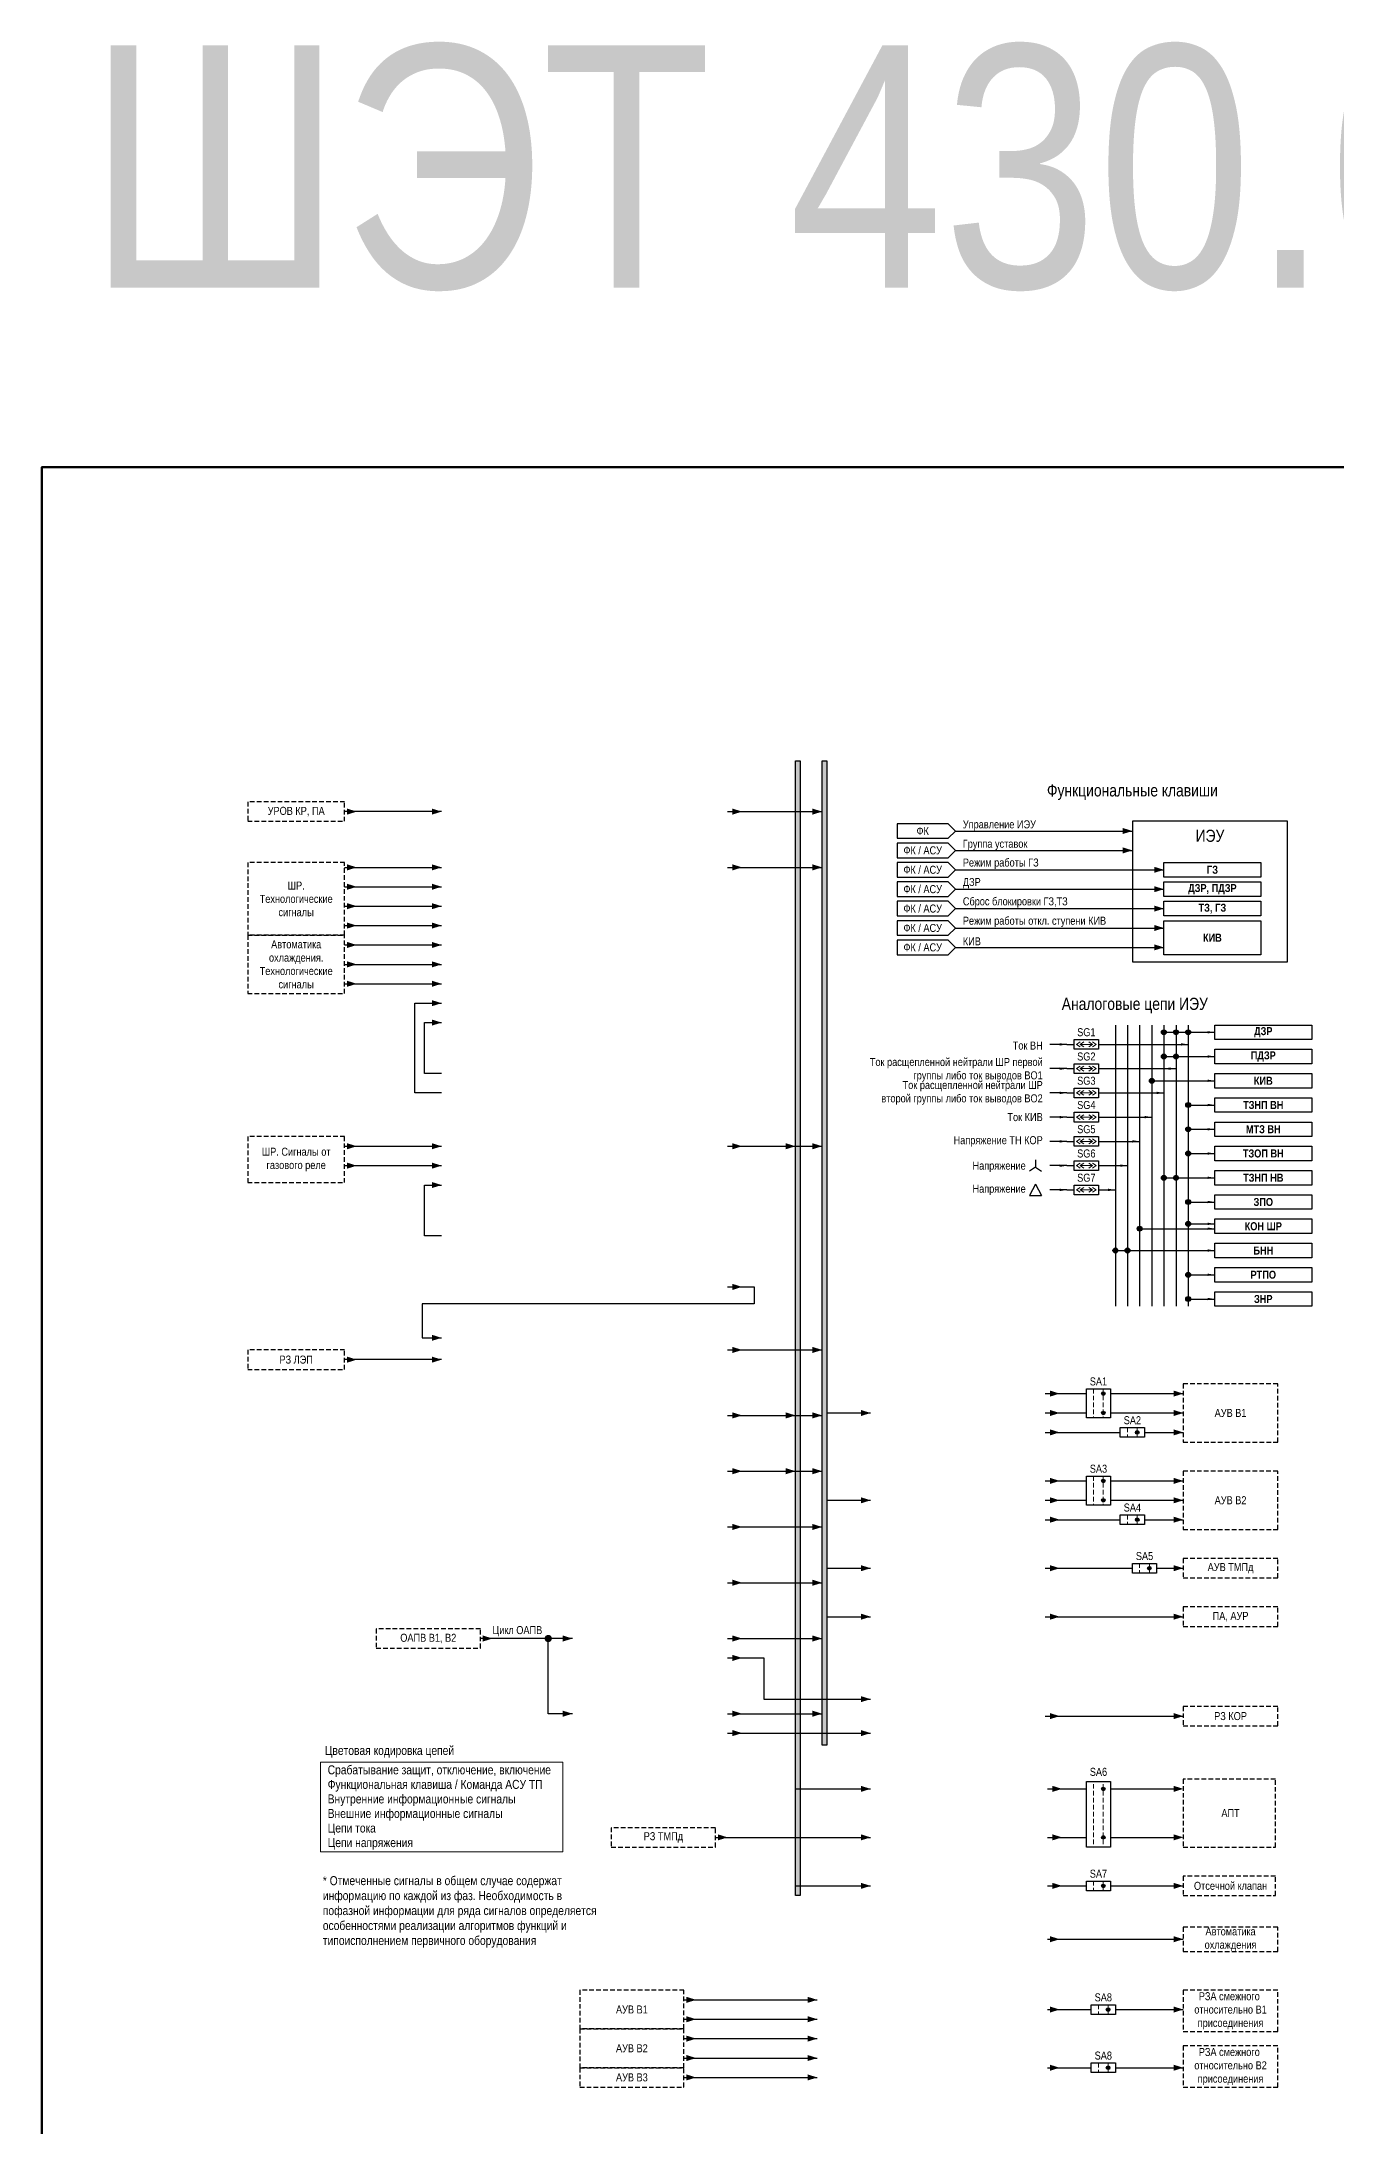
# Model space of a CAD drawing. Header units: millimetres. Extents: x 25558 to 49929, y 1902 to 19390.
# Drawn here: x 29905 to 30439, y 9547 to 10406 of the extents above; entities that cross this region are included whole.
import ezdxf
from ezdxf.enums import TextEntityAlignment as Align

# ---------------------------------------------------------------- set-up
doc = ezdxf.new("R2010")
doc.units = ezdxf.units.MM
doc.linetypes.add('штриховая2', pattern=[9.525, 6.35, -3.175])
for name, color, linetype, lineweight in [('Основная', 7, 'Continuous', 30), ('Отключение_включение', 1, 'Continuous', 30), ('Тонкая', 7, 'Continuous', 5), ('Цепи внешние', 84, 'Continuous', 30), ('Цепи внутренние', 5, 'Continuous', 30), ('Цепи ТН', 200, 'Continuous', 30), ('Цепи ТТ', 23, 'Continuous', 30), ('Цепь - ФК и АСУ', 132, 'Continuous', 30), ('Штриховая', 7, 'штриховая2', 20)]:
    doc.layers.add(name, color=color, linetype=linetype, lineweight=lineweight)
doc.styles.add('Narrow', font='ARIALN.TTF')

# ---------------------------------------------------------------- blocks, each defined once
blk = doc.blocks.new('Point')
at = {"layer": 'Основная', "color": 0, "const_width": 1.5}
blk.add_lwpolyline([(-0.75, 0, 1), (0.75, 0, 1)], format="xyb", close=True, dxfattribs=at)

msp = doc.modelspace()

# ---------------------------------------------------------------- hatches: boundary and pattern name
at = {"layer": 'Отключение_включение'}
h = msp.add_hatch(color=256, dxfattribs=at)
h.dxf.hatch_style = 1
h.paths.add_polyline_path([(30229, 10110), (30227, 10110), (30227, 9704), (30229, 9704)])
at = {"layer": 'Тонкая', "lineweight": 25, "ltscale": 0.25}
h = msp.add_hatch(color=256, dxfattribs=at)
edge = h.paths.add_edge_path()
edge.add_arc((30343, 9849), 0.75, 0, 360)
h = msp.add_hatch(color=256, dxfattribs=at)
edge = h.paths.add_edge_path()
edge.add_arc((30343, 9841), 0.75, 0, 360)
h = msp.add_hatch(color=256, dxfattribs=at)
edge = h.paths.add_edge_path()
edge.add_arc((30357, 9833), 0.75, 0, 360)
h = msp.add_hatch(color=256, dxfattribs=at)
edge = h.paths.add_edge_path()
edge.add_arc((30343, 9813), 0.75, 0, 360)
h = msp.add_hatch(color=256, dxfattribs=at)
edge = h.paths.add_edge_path()
edge.add_arc((30343, 9805), 0.75, 0, 360)
h = msp.add_hatch(color=256, dxfattribs=at)
edge = h.paths.add_edge_path()
edge.add_arc((30357, 9797), 0.75, 0, 360)
h = msp.add_hatch(color=256, dxfattribs=at)
edge = h.paths.add_edge_path()
edge.add_arc((30362, 9777), 0.75, 0, 360)
h = msp.add_hatch(color=256, dxfattribs=at)
edge = h.paths.add_edge_path()
edge.add_arc((30343, 9686), 0.75, 0, 360)
h = msp.add_hatch(color=256, dxfattribs=at)
edge = h.paths.add_edge_path()
edge.add_arc((30343, 9666), 0.75, 0, 360)
h = msp.add_hatch(color=256, dxfattribs=at)
edge = h.paths.add_edge_path()
edge.add_arc((30343, 9646), 0.75, 0, 360)
h = msp.add_hatch(color=256, dxfattribs=at)
edge = h.paths.add_edge_path()
edge.add_arc((30345, 9595), 0.75, 0, 360)
h = msp.add_hatch(color=256, dxfattribs=at)
edge = h.paths.add_edge_path()
edge.add_arc((30345, 9571), 0.75, 0, 360)
at = {"layer": 'Цепи внутренние', "ltscale": 0.3}
h = msp.add_hatch(color=256, dxfattribs=at)
h.dxf.hatch_style = 1
h.paths.add_polyline_path([(30218, 10110), (30216, 10110), (30216, 9642), (30218, 9642)])
at = {"layer": 'Цепи ТН'}
h = msp.add_hatch(color=256, dxfattribs=at)
h.dxf.hatch_style = 1
h.paths.add_polyline_path([(30359, 9917, 1), (30357, 9917, 1)])
h = msp.add_hatch(color=256, dxfattribs=at)
h.dxf.hatch_style = 1
h.paths.add_polyline_path([(30349, 9908, 1), (30347, 9908, 1)])
h = msp.add_hatch(color=256, dxfattribs=at)
h.dxf.hatch_style = 1
h.paths.add_polyline_path([(30354, 9908, 1), (30352, 9908, 1)])
at = {"layer": 'Цепи ТТ'}
h = msp.add_hatch(color=256, dxfattribs=at)
h.dxf.hatch_style = 1
h.paths.add_polyline_path([(30369, 9998, 1), (30367, 9998, 1)])
h = msp.add_hatch(color=256, dxfattribs=at)
h.dxf.hatch_style = 1
h.paths.add_polyline_path([(30374, 9998, 1), (30372, 9998, 1)])
h = msp.add_hatch(color=256, dxfattribs=at)
h.dxf.hatch_style = 1
h.paths.add_polyline_path([(30379, 9998, 1), (30377, 9998, 1)])
h = msp.add_hatch(color=256, dxfattribs=at)
h.dxf.hatch_style = 1
h.paths.add_polyline_path([(30369, 9988, 1), (30367, 9988, 1)])
h = msp.add_hatch(color=256, dxfattribs=at)
h.dxf.hatch_style = 1
h.paths.add_polyline_path([(30374, 9988, 1), (30372, 9988, 1)])
h = msp.add_hatch(color=256, dxfattribs=at)
h.dxf.hatch_style = 1
h.paths.add_polyline_path([(30364, 9978, 1), (30362, 9978, 1)])
h = msp.add_hatch(color=256, dxfattribs=at)
h.dxf.hatch_style = 1
h.paths.add_polyline_path([(30379, 9968, 1), (30377, 9968, 1)])
h = msp.add_hatch(color=256, dxfattribs=at)
h.dxf.hatch_style = 1
h.paths.add_polyline_path([(30379, 9958, 1), (30377, 9958, 1)])
h = msp.add_hatch(color=256, dxfattribs=at)
h.dxf.hatch_style = 1
h.paths.add_polyline_path([(30379, 9948, 1), (30377, 9948, 1)])
h = msp.add_hatch(color=256, dxfattribs=at)
h.dxf.hatch_style = 1
h.paths.add_polyline_path([(30369, 9938, 1), (30367, 9938, 1)])
h = msp.add_hatch(color=256, dxfattribs=at)
h.dxf.hatch_style = 1
h.paths.add_polyline_path([(30374, 9938, 1), (30372, 9938, 1)])
h = msp.add_hatch(color=256, dxfattribs=at)
h.dxf.hatch_style = 1
h.paths.add_polyline_path([(30379, 9928, 1), (30377, 9928, 1)])
h = msp.add_hatch(color=256, dxfattribs=at)
h.dxf.hatch_style = 1
h.paths.add_polyline_path([(30379, 9919, 1), (30377, 9919, 1)])
h = msp.add_hatch(color=256, dxfattribs=at)
h.dxf.hatch_style = 1
h.paths.add_polyline_path([(30379, 9898, 1), (30377, 9898, 1)])
h = msp.add_hatch(color=256, dxfattribs=at)
h.dxf.hatch_style = 1
h.paths.add_polyline_path([(30379, 9888, 1), (30377, 9888, 1)])

# ---------------------------------------------------------------- linework, layer by layer
at = {"layer": 'Основная'}
for p, q in [((30315, 9942.33), (30312.5, 9940.67)), ((30315, 9945.33), (30315, 9942.33)), ((30315, 9942.33), (30317.5, 9940.67)), ((30315, 9935.33), (30312.5, 9930.67)), ((30312.5, 9930.67), (30317.5, 9930.67)), ((30315, 9935.33), (30317.5, 9930.67))]:
    msp.add_line(p, q, dxfattribs=at)
at = {"layer": 'Основная', "ltscale": 0.3}
msp.add_lwpolyline([(30355, 10027), (30419, 10027), (30419, 10085), (30355, 10085)], close=True, dxfattribs=at)
at = {"layer": 'Основная'}
for points in [[(30368, 10068), (30408, 10068), (30408, 10062), (30368, 10062)], [(30368, 10060), (30408, 10060), (30408, 10054), (30368, 10054)], [(30368, 10052), (30408, 10052), (30408, 10046), (30368, 10046)], [(30368, 10044), (30408, 10044), (30408, 10030), (30368, 10030)], [(30389, 10001), (30429, 10001), (30429, 9995), (30389, 9995)], [(30331, 9995), (30341, 9995), (30341, 9991), (30331, 9991)], [(30389, 9991), (30429, 9991), (30429, 9985), (30389, 9985)], [(30331, 9985), (30341, 9985), (30341, 9981), (30331, 9981)], [(30389, 9981), (30429, 9981), (30429, 9975), (30389, 9975)], [(30331, 9975), (30341, 9975), (30341, 9971), (30331, 9971)], [(30331, 9965), (30341, 9965), (30341, 9961), (30331, 9961)], [(30389, 9971), (30429, 9971), (30429, 9965), (30389, 9965)], [(30331, 9955), (30341, 9955), (30341, 9951), (30331, 9951)], [(30389, 9961), (30429, 9961), (30429, 9955), (30389, 9955)], [(30389, 9951), (30429, 9951), (30429, 9945), (30389, 9945)], [(30331, 9945), (30341, 9945), (30341, 9941), (30331, 9941)], [(30389, 9941), (30429, 9941), (30429, 9935), (30389, 9935)], [(30331, 9935), (30341, 9935), (30341, 9931), (30331, 9931)], [(30389, 9931), (30429, 9931), (30429, 9925), (30389, 9925)], [(30389, 9921), (30429, 9921), (30429, 9915), (30389, 9915)], [(30389, 9911), (30429, 9911), (30429, 9905), (30389, 9905)], [(30389, 9901), (30429, 9901), (30429, 9895), (30389, 9895)], [(30389, 9891), (30429, 9891), (30429, 9885), (30389, 9885)], [(30336, 9851), (30346, 9851), (30346, 9839), (30336, 9839)], [(30350, 9835), (30360, 9835), (30360, 9831), (30350, 9831)], [(30336, 9815), (30346, 9815), (30346, 9803), (30336, 9803)], [(30350, 9799), (30360, 9799), (30360, 9795), (30350, 9795)], [(30355, 9779), (30365, 9779), (30365, 9775), (30355, 9775)], [(30336, 9689), (30346, 9689), (30346, 9662), (30336, 9662)], [(30336, 9648), (30346, 9648), (30346, 9644), (30336, 9644)], [(30338, 9597), (30348, 9597), (30348, 9593), (30338, 9593)], [(30338, 9573), (30348, 9573), (30348, 9569), (30338, 9569)]]:
    msp.add_lwpolyline(points, close=True, dxfattribs=at)
at = {"layer": 'Отключение_включение'}
for p, q in [((30188, 10089), (30227, 10089)), ((30188, 10066), (30227, 10066)), ((30188, 9951), (30227, 9951)), ((30188, 9867), (30227, 9867)), ((30319, 9849), (30336, 9849)), ((30346, 9849), (30376, 9849)), ((30188, 9840), (30227, 9840)), ((30229, 9841), (30247, 9841)), ((30188, 9817), (30227, 9817)), ((30319, 9813), (30336, 9813)), ((30346, 9813), (30376, 9813)), ((30229, 9805), (30247, 9805)), ((30188, 9794), (30227, 9794)), ((30229, 9777), (30247, 9777)), ((30319, 9777), (30355, 9777)), ((30365, 9777), (30376, 9777)), ((30188, 9771), (30227, 9771)), ((30229, 9757), (30247, 9757)), ((30188, 9748), (30227, 9748)), ((30188, 9717), (30227, 9717)), ((30320, 9595), (30338, 9595)), ((30348, 9595), (30376, 9595)), ((30320, 9571), (30338, 9571)), ((30348, 9571), (30376, 9571))]:
    msp.add_line(p, q, dxfattribs=at)
msp.add_lwpolyline([(30227, 10110), (30229, 10110), (30229, 9704), (30227, 9704)], close=True, dxfattribs=at)
for points in [[(30035, 10089, 0, 2.5, 0), (30031, 10089, 0, 0, 0)], [(30070, 10089, 0, 2.5, 0), (30066, 10089, 0, 0, 0)], [(30194, 10089, 0, 2.5, 0), (30190, 10089, 0, 0, 0)], [(30227, 10089, 0, 2.5, 0), (30223, 10089, 0, 0, 0)], [(30194, 10066, 0, 2.5, 0), (30190, 10066, 0, 0, 0)], [(30227, 10066, 0, 2.5, 0), (30223, 10066, 0, 0, 0)], [(30194, 9951, 0, 2.5, 0), (30190, 9951, 0, 0, 0)], [(30216, 9951, 0, 2.5, 0), (30212, 9951, 0, 0, 0)], [(30227, 9951, 0, 2.5, 0), (30223, 9951, 0, 0, 0)], [(30194, 9867, 0, 2.5, 0), (30190, 9867, 0, 0, 0)], [(30227, 9867, 0, 2.5, 0), (30223, 9867, 0, 0, 0)], [(30325, 9849, 0, 2.5, 0), (30321, 9849, 0, 0, 0)], [(30376, 9849, 0, 2.5, 0), (30372, 9849, 0, 0, 0)], [(30194, 9840, 0, 2.5, 0), (30190, 9840, 0, 0, 0)], [(30216, 9840, 0, 2.5, 0), (30212, 9840, 0, 0, 0)], [(30227, 9840, 0, 2.5, 0), (30223, 9840, 0, 0, 0)], [(30247, 9841, 0, 2.5, 0), (30243, 9841, 0, 0, 0)], [(30194, 9817, 0, 2.5, 0), (30190, 9817, 0, 0, 0)], [(30216, 9817, 0, 2.5, 0), (30212, 9817, 0, 0, 0)], [(30227, 9817, 0, 2.5, 0), (30223, 9817, 0, 0, 0)], [(30325, 9813, 0, 2.5, 0), (30321, 9813, 0, 0, 0)], [(30376, 9813, 0, 2.5, 0), (30372, 9813, 0, 0, 0)], [(30247, 9805, 0, 2.5, 0), (30243, 9805, 0, 0, 0)], [(30194, 9794, 0, 2.5, 0), (30190, 9794, 0, 0, 0)], [(30227, 9794, 0, 2.5, 0), (30223, 9794, 0, 0, 0)], [(30247, 9777, 0, 2.5, 0), (30243, 9777, 0, 0, 0)], [(30325, 9777, 0, 2.5, 0), (30321, 9777, 0, 0, 0)], [(30376, 9777, 0, 2.5, 0), (30372, 9777, 0, 0, 0)], [(30194, 9771, 0, 2.5, 0), (30190, 9771, 0, 0, 0)], [(30227, 9771, 0, 2.5, 0), (30223, 9771, 0, 0, 0)], [(30247, 9757, 0, 2.5, 0), (30243, 9757, 0, 0, 0)], [(30194, 9748, 0, 2.5, 0), (30190, 9748, 0, 0, 0)], [(30227, 9748, 0, 2.5, 0), (30223, 9748, 0, 0, 0)], [(30194, 9717, 0, 2.5, 0), (30190, 9717, 0, 0, 0)], [(30227, 9717, 0, 2.5, 0), (30223, 9717, 0, 0, 0)], [(30325, 9595, 0, 2.5, 0), (30321, 9595, 0, 0, 0)], [(30376, 9595, 0, 2.5, 0), (30372, 9595, 0, 0, 0)], [(30325, 9571, 0, 2.5, 0), (30321, 9571, 0, 0, 0)], [(30376, 9571, 0, 2.5, 0), (30372, 9571, 0, 0, 0)]]:
    msp.add_lwpolyline(points, format="xyseb", dxfattribs=at)
msp.add_lwpolyline([(30070, 10089), (30030, 10089)], dxfattribs=at)
at = {"layer": 'Тонкая', "ltscale": 0.25}
for p, q in [((30332, 9993), (30333.5, 9994)), ((30333.5, 9992), (30332, 9993)), ((30333.5, 9993), (30335, 9994)), ((30335, 9992), (30333.5, 9993)), ((30338.5, 9993), (30337, 9994)), ((30337, 9992), (30338.5, 9993)), ((30340, 9993), (30338.5, 9994)), ((30338.5, 9992), (30340, 9993)), ((30332, 9983), (30333.5, 9984)), ((30333.5, 9982), (30332, 9983)), ((30333.5, 9983), (30335, 9984)), ((30335, 9982), (30333.5, 9983)), ((30338.5, 9983), (30337, 9984)), ((30337, 9982), (30338.5, 9983)), ((30340, 9983), (30338.5, 9984)), ((30338.5, 9982), (30340, 9983)), ((30332, 9973), (30333.5, 9974)), ((30333.5, 9972), (30332, 9973)), ((30333.5, 9973), (30335, 9974)), ((30335, 9972), (30333.5, 9973)), ((30338.5, 9973), (30337, 9974)), ((30337, 9972), (30338.5, 9973)), ((30340, 9973), (30338.5, 9974)), ((30338.5, 9972), (30340, 9973)), ((30332, 9963), (30333.5, 9964)), ((30333.5, 9963), (30335, 9964)), ((30338.5, 9963), (30337, 9964)), ((30340, 9963), (30338.5, 9964)), ((30333.5, 9962), (30332, 9963)), ((30335, 9962), (30333.5, 9963)), ((30337, 9962), (30338.5, 9963)), ((30338.5, 9962), (30340, 9963)), ((30332, 9953), (30333.5, 9954)), ((30333.5, 9952), (30332, 9953)), ((30333.5, 9953), (30335, 9954)), ((30335, 9952), (30333.5, 9953)), ((30338.5, 9953), (30337, 9954)), ((30337, 9952), (30338.5, 9953)), ((30340, 9953), (30338.5, 9954)), ((30338.5, 9952), (30340, 9953)), ((30332, 9943), (30333.5, 9944)), ((30333.5, 9942), (30332, 9943)), ((30333.5, 9943), (30335, 9944)), ((30335, 9942), (30333.5, 9943)), ((30338.5, 9943), (30337, 9944)), ((30337, 9942), (30338.5, 9943)), ((30340, 9943), (30338.5, 9944)), ((30338.5, 9942), (30340, 9943)), ((30332, 9933), (30333.5, 9934)), ((30333.5, 9932), (30332, 9933)), ((30333.5, 9933), (30335, 9934)), ((30335, 9932), (30333.5, 9933)), ((30338.5, 9933), (30337, 9934)), ((30337, 9932), (30338.5, 9933)), ((30340, 9933), (30338.5, 9934)), ((30338.5, 9932), (30340, 9933))]:
    msp.add_line(p, q, dxfattribs=at)
at = {"layer": 'Тонкая'}
for p, q in [((30338.5, 9993), (30333.5, 9993)), ((30338.5, 9983), (30333.5, 9983)), ((30338.5, 9973), (30333.5, 9973)), ((30338.5, 9963), (30333.5, 9963)), ((30338.5, 9953), (30333.5, 9953)), ((30338.5, 9943), (30333.5, 9943)), ((30338.5, 9933), (30333.5, 9933))]:
    msp.add_line(p, q, dxfattribs=at)
at = {"layer": 'Тонкая', "color": 3, "lineweight": 50}
msp.add_lwpolyline([(30499, 9391), (29905, 9391), (29905, 10231), (30499, 10231)], close=True, dxfattribs=at)
at = {"layer": 'Тонкая', "ltscale": 0.3}
msp.add_lwpolyline([(30020, 9697), (30120, 9697), (30120, 9660), (30020, 9660)], close=True, dxfattribs=at)
at = {"layer": 'Тонкая', "lineweight": 25, "ltscale": 0.25}
for centre in [(30343, 9849), (30343, 9841), (30357, 9833), (30343, 9813), (30343, 9805), (30357, 9797), (30362, 9777), (30343, 9686), (30343, 9666), (30343, 9646), (30345, 9595), (30345, 9571)]:
    msp.add_circle(centre, 0.75, dxfattribs=at)
at = {"layer": 'Цепи внешние', "ltscale": 0.3}
for p, q in [((30030, 10066), (30070, 10066)), ((30030, 10058), (30070, 10058)), ((30030, 10050), (30070, 10050)), ((30030, 10042), (30070, 10042)), ((30030, 10034), (30070, 10034)), ((30030, 10026), (30070, 10026)), ((30030, 10018), (30070, 10018)), ((30030, 9951), (30070, 9951)), ((30030, 9943), (30070, 9943)), ((30319, 9841), (30336, 9841)), ((30346, 9841), (30376, 9841)), ((30319, 9833), (30350, 9833)), ((30360, 9833), (30376, 9833)), ((30319, 9805), (30336, 9805)), ((30346, 9805), (30376, 9805)), ((30319, 9797), (30350, 9797)), ((30360, 9797), (30376, 9797)), ((30124, 9748), (30086, 9748)), ((30114, 9717), (30114, 9748)), ((30124, 9717), (30114, 9717)), ((30183, 9666), (30247, 9666)), ((30170, 9599), (30225, 9599)), ((30170, 9591), (30225, 9591)), ((30170, 9583), (30225, 9583)), ((30170, 9575), (30225, 9575)), ((30170, 9567), (30225, 9567))]:
    msp.add_line(p, q, dxfattribs=at)
at = {"layer": 'Цепи внешние'}
for p, q in [((30319, 9757), (30366, 9757)), ((30365, 9757), (30376, 9757)), ((30319, 9716), (30376, 9716)), ((30320, 9686), (30336, 9686)), ((30346, 9686), (30372, 9686)), ((30320, 9666), (30336, 9666)), ((30346, 9666), (30372, 9666)), ((30320, 9646), (30336, 9646)), ((30346, 9646), (30376, 9646))]:
    msp.add_line(p, q, dxfattribs=at)
at = {"layer": 'Цепи внешние', "linetype": 'штриховая2', "ltscale": 0.3}
for points in [[(30030, 10093), (29990, 10093), (29990, 10085), (30030, 10085)], [(30030, 10068), (29990, 10068), (29990, 10038), (30030, 10038)], [(30030, 10038), (29990, 10038), (29990, 10014), (30030, 10014)], [(30030, 9955), (29990, 9955), (29990, 9936), (30030, 9936)], [(30030, 9867), (29990, 9867), (29990, 9859), (30030, 9859)], [(30415, 9853), (30376, 9853), (30376, 9829), (30415, 9829)], [(30415, 9817), (30376, 9817), (30376, 9793), (30415, 9793)], [(30415, 9781), (30376, 9781), (30376, 9773), (30415, 9773)], [(30415, 9761), (30376, 9761), (30376, 9753), (30415, 9753)], [(30086, 9752), (30043, 9752), (30043, 9744), (30086, 9744)], [(30415, 9720), (30376, 9720), (30376, 9712), (30415, 9712)], [(30414, 9690), (30376, 9690), (30376, 9662), (30414, 9662)], [(30183, 9670), (30140, 9670), (30140, 9662), (30183, 9662)], [(30414, 9650), (30376, 9650), (30376, 9642), (30414, 9642)], [(30415, 9629), (30376, 9629), (30376, 9619), (30415, 9619)], [(30170, 9603), (30127, 9603), (30127, 9587), (30170, 9587)], [(30415, 9603), (30376, 9603), (30376, 9586), (30415, 9586)], [(30170, 9587), (30127, 9587), (30127, 9571), (30170, 9571)], [(30415, 9580), (30376, 9580), (30376, 9563), (30415, 9563)], [(30170, 9571), (30127, 9571), (30127, 9563), (30170, 9563)]]:
    msp.add_lwpolyline(points, close=True, dxfattribs=at)
at = {"layer": 'Цепи внешние', "ltscale": 0.3}
for points in [[(30035, 10066, 0, 2.5, 0), (30031, 10066, 0, 0, 0)], [(30070, 10066, 0, 2.5, 0), (30066, 10066, 0, 0, 0)], [(30035, 10058, 0, 2.5, 0), (30031, 10058, 0, 0, 0)], [(30070, 10058, 0, 2.5, 0), (30066, 10058, 0, 0, 0)], [(30035, 10050, 0, 2.5, 0), (30031, 10050, 0, 0, 0)], [(30070, 10050, 0, 2.5, 0), (30066, 10050, 0, 0, 0)], [(30035, 10042, 0, 2.5, 0), (30031, 10042, 0, 0, 0)], [(30070, 10042, 0, 2.5, 0), (30066, 10042, 0, 0, 0)], [(30035, 10034, 0, 2.5, 0), (30031, 10034, 0, 0, 0)], [(30070, 10034, 0, 2.5, 0), (30066, 10034, 0, 0, 0)], [(30035, 10026, 0, 2.5, 0), (30031, 10026, 0, 0, 0)], [(30070, 10026, 0, 2.5, 0), (30066, 10026, 0, 0, 0)], [(30035, 10018, 0, 2.5, 0), (30031, 10018, 0, 0, 0)], [(30070, 10018, 0, 2.5, 0), (30066, 10018, 0, 0, 0)], [(30035, 9951, 0, 2.5, 0), (30031, 9951, 0, 0, 0)], [(30070, 9951, 0, 2.5, 0), (30066, 9951, 0, 0, 0)], [(30035, 9943, 0, 2.5, 0), (30031, 9943, 0, 0, 0)], [(30070, 9943, 0, 2.5, 0), (30066, 9943, 0, 0, 0)], [(30035, 9863, 0, 2.5, 0), (30031, 9863, 0, 0, 0)], [(30070, 9863, 0, 2.5, 0), (30066, 9863, 0, 0, 0)], [(30325, 9841, 0, 2.5, 0), (30321, 9841, 0, 0, 0)], [(30376, 9841, 0, 2.5, 0), (30372, 9841, 0, 0, 0)], [(30325, 9833, 0, 2.5, 0), (30321, 9833, 0, 0, 0)], [(30376, 9833, 0, 2.5, 0), (30372, 9833, 0, 0, 0)], [(30325, 9805, 0, 2.5, 0), (30321, 9805, 0, 0, 0)], [(30376, 9805, 0, 2.5, 0), (30372, 9805, 0, 0, 0)], [(30325, 9797, 0, 2.5, 0), (30321, 9797, 0, 0, 0)], [(30376, 9797, 0, 2.5, 0), (30372, 9797, 0, 0, 0)], [(30091, 9748, 0, 2.5, 0), (30087, 9748, 0, 0, 0)], [(30188, 9666, 0, 2.5, 0), (30184, 9666, 0, 0, 0)], [(30247, 9666, 0, 2.5, 0), (30243, 9666, 0, 0, 0)], [(30175, 9599, 0, 2.5, 0), (30171, 9599, 0, 0, 0)], [(30225, 9599, 0, 2.5, 0), (30221, 9599, 0, 0, 0)], [(30175, 9591, 0, 2.5, 0), (30171, 9591, 0, 0, 0)], [(30225, 9591, 0, 2.5, 0), (30221, 9591, 0, 0, 0)], [(30175, 9583, 0, 2.5, 0), (30171, 9583, 0, 0, 0)], [(30225, 9583, 0, 2.5, 0), (30221, 9583, 0, 0, 0)], [(30175, 9575, 0, 2.5, 0), (30171, 9575, 0, 0, 0)], [(30175, 9567, 0, 2.5, 0), (30171, 9567, 0, 0, 0)], [(30225, 9575, 0, 2.5, 0), (30221, 9575, 0, 0, 0)], [(30225, 9567, 0, 2.5, 0), (30221, 9567, 0, 0, 0)]]:
    msp.add_lwpolyline(points, format="xyseb", dxfattribs=at)
msp.add_lwpolyline([(30070, 9863), (30030, 9863)], dxfattribs=at)
at = {"layer": 'Цепи внешние'}
for points in [[(30325, 9757, 0, 2.5, 0), (30321, 9757, 0, 0, 0)], [(30376, 9757, 0, 2.5, 0), (30372, 9757, 0, 0, 0)], [(30124, 9748, 0, 2.5, 0), (30120, 9748, 0, 0, 0)], [(30124, 9717, 0, 2.5, 0), (30120, 9717, 0, 0, 0)], [(30325, 9716, 0, 2.5, 0), (30321, 9716, 0, 0, 0)], [(30376, 9716, 0, 2.5, 0), (30372, 9716, 0, 0, 0)], [(30326, 9686, 0, 2.5, 0), (30322, 9686, 0, 0, 0)], [(30376, 9686, 0, 2.5, 0), (30372, 9686, 0, 0, 0)], [(30326, 9666, 0, 2.5, 0), (30322, 9666, 0, 0, 0)], [(30376, 9666, 0, 2.5, 0), (30372, 9666, 0, 0, 0)], [(30326, 9646, 0, 2.5, 0), (30322, 9646, 0, 0, 0)], [(30376, 9646, 0, 2.5, 0), (30372, 9646, 0, 0, 0)], [(30325, 9624, 0, 2.5, 0), (30321, 9624, 0, 0, 0)], [(30376, 9624, 0, 2.5, 0), (30372, 9624, 0, 0, 0)]]:
    msp.add_lwpolyline(points, format="xyseb", dxfattribs=at)
msp.add_lwpolyline([(30320, 9624), (30376, 9624)], dxfattribs=at)
at = {"layer": 'Цепи внутренние', "ltscale": 0.3}
for p, q in [((30059, 9973), (30059, 10010)), ((30059, 10010), (30070, 10010)), ((30063, 9981), (30063, 10002)), ((30063, 10002), (30070, 10002)), ((30070, 9981), (30063, 9981)), ((30070, 9973), (30059, 9973)), ((30063, 9914), (30063, 9935)), ((30063, 9935), (30070, 9935)), ((30070, 9914), (30063, 9914)), ((30199, 9886), (30062, 9886)), ((30062, 9886), (30062, 9872)), ((30188, 9893), (30199, 9893)), ((30199, 9893), (30199, 9886)), ((30062, 9872), (30070, 9872)), ((30188, 9740), (30203, 9740)), ((30203, 9740), (30203, 9723)), ((30203, 9723), (30247, 9723)), ((30188, 9709), (30247, 9709)), ((30216, 9686), (30247, 9686)), ((30216, 9646), (30247, 9646))]:
    msp.add_line(p, q, dxfattribs=at)
msp.add_lwpolyline([(30216, 10110), (30218, 10110), (30218, 9642), (30216, 9642)], close=True, dxfattribs=at)
for points in [[(30070, 10010, 0, 2.5, 0), (30066, 10010, 0, 0, 0)], [(30070, 10002, 0, 2.5, 0), (30066, 10002, 0, 0, 0)], [(30070, 9935, 0, 2.5, 0), (30066, 9935, 0, 0, 0)], [(30194, 9893, 0, 2.5, 0), (30190, 9893, 0, 0, 0)], [(30070, 9872, 0, 2.5, 0), (30066, 9872, 0, 0, 0)], [(30194, 9740, 0, 2.5, 0), (30190, 9740, 0, 0, 0)], [(30247, 9723, 0, 2.5, 0), (30243, 9723, 0, 0, 0)], [(30194, 9709, 0, 2.5, 0), (30190, 9709, 0, 0, 0)], [(30247, 9709, 0, 2.5, 0), (30243, 9709, 0, 0, 0)], [(30247, 9686, 0, 2.5, 0), (30243, 9686, 0, 0, 0)], [(30247, 9646, 0, 2.5, 0), (30243, 9646, 0, 0, 0)]]:
    msp.add_lwpolyline(points, format="xyseb", dxfattribs=at)
at = {"layer": 'Цепи ТН'}
for p, q in [((30341, 9953), (30358, 9953)), ((30341, 9943), (30353, 9943)), ((30341, 9933), (30348, 9933)), ((30358, 9917), (30389, 9917))]:
    msp.add_line(p, q, dxfattribs=at)
for points in [[(30348, 10001), (30348, 9885)], [(30353, 10001), (30353, 9885)], [(30358, 10001), (30358, 9885)], [(30328, 9953), (30321, 9953)], [(30328, 9953), (30331, 9953)], [(30328, 9943), (30321, 9943)], [(30328, 9943), (30331, 9943)], [(30328, 9933), (30321, 9933)], [(30328, 9933), (30331, 9933)], [(30348, 9908), (30389, 9908)]]:
    msp.add_lwpolyline(points, dxfattribs=at)
for points in [[(30328, 9953, 0, 1, 0), (30325, 9953, 0, 0, 0)], [(30358, 9953, 0, 1, 0), (30355, 9953, 0, 0, 0)], [(30328, 9943, 0, 1, 0), (30325, 9943, 0, 0, 0)], [(30353, 9943, 0, 1, 0), (30350, 9943, 0, 0, 0)], [(30328, 9933, 0, 1, 0), (30325, 9933, 0, 0, 0)], [(30348, 9933, 0, 1, 0), (30345, 9933, 0, 0, 0)], [(30389, 9917, 0, 1, 0), (30386, 9917, 0, 0, 0)], [(30389, 9908, 0, 1, 0), (30386, 9908, 0, 0, 0)]]:
    msp.add_lwpolyline(points, format="xyseb", dxfattribs=at)
for centre in [(30358, 9917), (30348, 9908), (30353, 9908)]:
    msp.add_circle(centre, 1, dxfattribs=at)
at = {"layer": 'Цепи ТТ', "ltscale": 0.3}
for p, q in [((30341, 9983), (30373, 9983)), ((30341, 9963), (30363, 9963))]:
    msp.add_line(p, q, dxfattribs=at)
at = {"layer": 'Цепи ТТ'}
for p, q in [((30378, 9968), (30389, 9968)), ((30378, 9958), (30389, 9958)), ((30378, 9948), (30389, 9948)), ((30368, 9938), (30389, 9938)), ((30378, 9928), (30389, 9928))]:
    msp.add_line(p, q, dxfattribs=at)
for points in [[(30363, 10001), (30363, 9885)], [(30368, 10001), (30368, 9885)]]:
    msp.add_lwpolyline(points, dxfattribs=at)
at = {"layer": 'Цепи ТТ', "ltscale": 0.3}
for points in [[(30368, 9998), (30389, 9998)], [(30373, 10001), (30373, 9885)], [(30378, 10001), (30378, 9885)], [(30328, 9993), (30321, 9993)], [(30328, 9993), (30331, 9993)], [(30341, 9993), (30378, 9993)], [(30328, 9983), (30321, 9983)], [(30328, 9983), (30331, 9983)], [(30368, 9988), (30389, 9988)], [(30328, 9973), (30321, 9973)], [(30328, 9973), (30331, 9973)], [(30341, 9973), (30368, 9973)], [(30363, 9978), (30389, 9978)], [(30328, 9963), (30321, 9963)], [(30328, 9963), (30331, 9963)], [(30378, 9919), (30389, 9919)], [(30378, 9898), (30389, 9898)], [(30378, 9888), (30389, 9888)]]:
    msp.add_lwpolyline(points, dxfattribs=at)
at = {"layer": 'Цепи ТТ'}
for points in [[(30389, 9998, 0, 1, 0), (30386, 9998, 0, 0, 0)], [(30328, 9993, 0, 1, 0), (30325, 9993, 0, 0, 0)], [(30378, 9993, 0, 1, 0), (30375, 9993, 0, 0, 0)], [(30328, 9983, 0, 1, 0), (30325, 9983, 0, 0, 0)], [(30373, 9983, 0, 1, 0), (30370, 9983, 0, 0, 0)], [(30389, 9988, 0, 1, 0), (30386, 9988, 0, 0, 0)], [(30328, 9973, 0, 1, 0), (30325, 9973, 0, 0, 0)], [(30368, 9973, 0, 1, 0), (30365, 9973, 0, 0, 0)], [(30389, 9978, 0, 1, 0), (30386, 9978, 0, 0, 0)], [(30328, 9963, 0, 1, 0), (30325, 9963, 0, 0, 0)], [(30363, 9963, 0, 1, 0), (30360, 9963, 0, 0, 0)], [(30389, 9968, 0, 1, 0), (30386, 9968, 0, 0, 0)], [(30389, 9958, 0, 1, 0), (30386, 9958, 0, 0, 0)], [(30389, 9948, 0, 1, 0), (30386, 9948, 0, 0, 0)], [(30389, 9938, 0, 1, 0), (30386, 9938, 0, 0, 0)], [(30389, 9928, 0, 1, 0), (30386, 9928, 0, 0, 0)], [(30389, 9919, 0, 1, 0), (30386, 9919, 0, 0, 0)], [(30389, 9898, 0, 1, 0), (30386, 9898, 0, 0, 0)], [(30389, 9888, 0, 1, 0), (30386, 9888, 0, 0, 0)]]:
    msp.add_lwpolyline(points, format="xyseb", dxfattribs=at)
for centre in [(30368, 9998), (30373, 9998), (30378, 9998), (30368, 9988), (30373, 9988), (30363, 9978), (30378, 9968), (30378, 9958), (30378, 9948), (30368, 9938), (30373, 9938), (30378, 9928), (30378, 9919), (30378, 9898), (30378, 9888)]:
    msp.add_circle(centre, 1, dxfattribs=at)
at = {"layer": 'Цепь - ФК и АСУ', "ltscale": 0.3}
for points in [[(30282, 10081), (30279, 10084), (30258, 10084), (30258, 10078), (30279, 10078), (30282, 10081)], [(30282, 10073), (30279, 10076), (30258, 10076), (30258, 10070), (30279, 10070), (30282, 10073)], [(30282, 10065), (30279, 10068), (30258, 10068), (30258, 10062), (30279, 10062), (30282, 10065)], [(30282, 10057), (30279, 10060), (30258, 10060), (30258, 10054), (30279, 10054), (30282, 10057)], [(30282, 10049), (30279, 10052), (30258, 10052), (30258, 10046), (30279, 10046), (30282, 10049)], [(30282, 10041), (30279, 10044), (30258, 10044), (30258, 10038), (30279, 10038), (30282, 10041)], [(30282, 10033), (30279, 10036), (30258, 10036), (30258, 10030), (30279, 10030), (30282, 10033)]]:
    msp.add_lwpolyline(points, dxfattribs=at)
at = {"layer": 'Цепь - ФК и АСУ'}
for points in [[(30282, 10081), (30355, 10081)], [(30282, 10073), (30355, 10073)], [(30282, 10065), (30368, 10065), (30368, 10065), (30368, 10065)], [(30282, 10057), (30368, 10057), (30368, 10057), (30368, 10057)], [(30282, 10049), (30368, 10049), (30368, 10049), (30368, 10049)], [(30282, 10041), (30368, 10041), (30368, 10041), (30368, 10041)], [(30282, 10033), (30368, 10033), (30368, 10033), (30368, 10033)]]:
    msp.add_lwpolyline(points, dxfattribs=at)
at = {"layer": 'Цепь - ФК и АСУ', "ltscale": 0.3}
for points in [[(30355, 10081, 0, 2.5, 0), (30351, 10081, 0, 0, 0)], [(30355, 10073, 0, 2.5, 0), (30351, 10073, 0, 0, 0)], [(30368, 10065, 0, 2.5, 0), (30364, 10065, 0, 0, 0)], [(30368, 10057, 0, 2.5, 0), (30364, 10057, 0, 0, 0)], [(30368, 10049, 0, 2.5, 0), (30364, 10049, 0, 0, 0)], [(30368, 10041, 0, 2.5, 0), (30364, 10041, 0, 0, 0)], [(30368, 10033, 0, 2.5, 0), (30364, 10033, 0, 0, 0)]]:
    msp.add_lwpolyline(points, format="xyseb", dxfattribs=at)
at = {"layer": 'Штриховая', "ltscale": 0.3}
for p, q in [((30339, 9851), (30339, 9839)), ((30343, 9851), (30343, 9839)), ((30353, 9835), (30353, 9831)), ((30357, 9835), (30357, 9831)), ((30339, 9815), (30339, 9803)), ((30343, 9815), (30343, 9803)), ((30353, 9799), (30353, 9795)), ((30357, 9799), (30357, 9795)), ((30358, 9779), (30358, 9775)), ((30362, 9779), (30362, 9775)), ((30339, 9688), (30339, 9663)), ((30343, 9688), (30343, 9663)), ((30339, 9648), (30339, 9644)), ((30343, 9648), (30343, 9644)), ((30341, 9597), (30341, 9593)), ((30345, 9597), (30345, 9593)), ((30341, 9573), (30341, 9569)), ((30345, 9573), (30345, 9569))]:
    msp.add_line(p, q, dxfattribs=at)

# ---------------------------------------------------------------- block references
at = {"layer": 'Цепи внешние'}
msp.add_blockref('Point', (30114, 9748), dxfattribs=at)

# ---------------------------------------------------------------- texts
at = {"style": 'Narrow'}
msp.add_text('ШЭТ 430.03-0', height=100, dxfattribs=at).set_placement((29924, 10305))
at = {"layer": 'Основная', "style": 'Narrow'}
msp.add_text('Цветовая кодировка цепей', height=3.7, dxfattribs=at).set_placement((30048.5, 9700), align=Align.CENTER)
for s, insert, char_height, width, attachment_point in [('Функциональные клавиши', (30355, 10097), 5, 188.2306, 5), ('УРОВ КР, ПА', (30010, 10089), 3.3, 40, 5), (' Управление ИЭУ', (30284, 10083.25), 3.3, 71.4983, 4), ('ФК', (30268.5, 10081), 3.3, 21, 5), (' Группа уставок', (30284, 10075.25), 3.3, 71, 4), ('ИЭУ', (30387, 10079), 5, 64, 5), ('ФК / АСУ', (30268.5, 10073), 3.3, 21, 5), ('ФК / АСУ', (30268.5, 10065), 3.3, 21, 5), (' Режим работы ГЗ', (30284, 10067.5), 3.3, 71.4983, 4), ('{\\fArial Narrow|b1|i0|c204|p34;\\C0;ГЗ}', (30388, 10065), 3.3, 40, 5), ('ШР. Технологические сигналы', (30010, 10053), 3.3, 36.2511, 5), ('ФК / АСУ', (30268.5, 10057), 3.3, 21, 5), (' ДЗР', (30284, 10059.5), 3.3, 73.8439, 4), ('{\\fArial Narrow|b1|i0|c204|p34;\\C0;ДЗР, ПДЗР}', (30388, 10057), 3.3, 40, 5), ('ФК / АСУ', (30268.5, 10049), 3.3, 21, 5), (' Сброс блокировки ГЗ,ТЗ', (30284, 10051.5), 3.3, 73.8439, 4), ('{\\fArial Narrow|b1|i0|c204|p34;\\C0;ТЗ, ГЗ }', (30388, 10049), 3.3, 39.2553, 5), ('ФК / АСУ', (30268.5, 10041), 3.3, 21, 5), (' Режим работы откл. ступени КИВ', (30284, 10043.5), 3.3, 71.4983, 4), ('Автоматика охлаждения. \\PТехнологические сигналы ', (30010, 10026), 3.3, 40, 5), ('ФК / АСУ', (30268.5, 10033), 3.3, 21, 5), (' КИВ', (30284, 10035.5), 3.3, 71.4983, 4), ('{\\fArial Narrow|b1|i0|c204|p34;\\C0;КИВ}', (30388, 10037), 3.3, 40, 5), ('Аналоговые цепи ИЭУ', (30356, 10009), 5, 188.2306, 5), ('SG1', (30336, 9998), 3.3, 39, 5), ('{\\fArial Narrow|b1|i0|c204|p34;\\C0;ДЗР}', (30409, 9998), 3.3, 40, 5), ('Ток ВН', (30318, 9992.5), 3.3, 71.4983, 6), ('SG2', (30336, 9988), 3.3, 39, 5), ('{\\fArial Narrow|b1|i0|c204|p34;\\C0;ПДЗР}', (30409, 9988), 3.3, 40, 5), ('Ток расщепленной нейтрали ШР первой группы либо ток выводов ВО1 ', (30318, 9982.5), 3.3, 71.4983, 6), ('Ток расщепленной нейтрали ШР второй группы либо ток выводов ВО2', (30318, 9973), 3.3, 70.2633, 6), ('SG3', (30336, 9978), 3.3, 39, 5), ('{\\fArial Narrow|b1|i0|c204|p34;\\C0;КИВ}', (30409, 9978), 3.3, 40, 5), ('Ток КИВ', (30318, 9963), 3.3, 51.4624, 6), ('SG4', (30336, 9968), 3.3, 39, 5), ('{\\fArial Narrow|b1|i0|c204|p34;\\C0;ТЗНП ВН}', (30409, 9968), 3.3, 40, 5), ('Напряжение ТН КОР', (30318, 9953), 3.3, 71.4983, 6), ('SG5', (30336, 9958), 3.3, 39, 5), ('{\\fArial Narrow|b1|i0|c204|p34;\\C0;МТЗ ВН}', (30409, 9958), 3.3, 40, 5), ('ШР. Сигналы от газового реле', (30010, 9945.5), 3.3, 40, 5), ('SG6', (30336, 9948), 3.3, 39, 5), ('{\\fArial Narrow|b1|i0|c204|p34;ТЗОП ВН}', (30409, 9948), 3.3, 40, 5), ('Напряжение        ', (30311, 9942.5), 3.3, 71.4983, 6), ('SG7', (30336, 9938), 3.3, 39, 5), ('{\\fArial Narrow|b1|i0|c204|p34;\\C0;ТЗНП НВ}', (30409, 9938), 3.3, 40, 5), ('Напряжение       ', (30311, 9933), 3.3, 71.3526, 6), ('{\\fArial Narrow|b1|i0|c204|p34;\\C0;ЗПО}', (30409, 9928), 3.3, 40, 5), ('{\\fArial Narrow|b1|i0|c204|p34;\\C0;КОН ШР}', (30409, 9918), 3.3, 40, 5), ('{\\fArial Narrow|b1|i0|c204|p34;\\C0;БНН}', (30409, 9908), 3.3, 40, 5), ('{\\fArial Narrow|b1|i0|c204|p34;\\C0;РТПО}', (30409, 9898), 3.3, 40, 5), ('{\\fArial Narrow|b1|i0|c204|p34;\\C0;ЗНР}', (30409, 9888), 3.3, 40, 5), ('РЗ ЛЭП', (30010, 9863), 3.3, 40, 5), ('SA1', (30341, 9854), 3.3, 8.1148, 5), ('SA2', (30355, 9838), 3.3, 8.8248, 5), ('АУВ В1 ', (30395.5, 9841), 3.3, 39, 5), ('SA3', (30341, 9818), 3.3, 8.1148, 5), ('SA4', (30355, 9802), 3.3, 8.8248, 5), ('АУВ В2 ', (30395.5, 9805), 3.3, 39, 5), ('SA5', (30360, 9782), 3.3, 39, 5), ('АУВ ТМПд', (30395.5, 9777), 3.3, 39, 5), ('ПА, АУР', (30395.5, 9757), 3.3, 39, 5), ('ОАПВ В1, В2', (30064.5, 9748), 3.3, 43, 5), ('Цикл ОАПВ ', (30091, 9751), 3.3, 71, 4), ('РЗ КОР', (30395.5, 9716), 3.3, 39, 5), ('SA6', (30341, 9693), 3.3, 39, 5), ('АПТ', (30395.5, 9676), 3.3, 39, 5), ('РЗ ТМПд', (30161.5, 9666), 3.3, 43, 5), ('* Отмеченные сигналы в общем случае содержат информацию по каждой из фаз. Необходимость в пофазной информации для ряда сигналов определяется особенностями реализации алгоритмов функций и типоисполнением первичного оборудования', (30021, 9650), 3.7, 114, 1), ('SA7', (30341, 9651), 3.3, 39, 5), ('Отсечной клапан', (30395.5, 9646), 3.3, 39, 5), ('Автоматика охлаждения', (30395.5, 9624), 3.3, 39, 5), ('РЗА смежного  относительно В1 присоединения ', (30395.5, 9594.5), 3.3, 39, 5), ('АУВ В{\\C0;1}', (30148.5, 9595), 3.3, 43, 5), ('SA8', (30343, 9600), 3.3, 39, 5), ('АУВ В{\\C0;2}', (30148.5, 9579), 3.3, 43, 5), ('SA8', (30343, 9576), 3.3, 39, 5), ('РЗА смежного  относительно В2 присоединения ', (30395.5, 9571.5), 3.3, 39, 5), ('АУВ В{\\C0;3}', (30148.5, 9567), 3.3, 43, 5)]:
    msp.add_mtext(s, dxfattribs=dict(at, insert=insert, char_height=char_height, width=width, attachment_point=attachment_point))
at = {"layer": 'Отключение_включение', "style": 'Narrow'}
msp.add_text('Срабатывание защит, отключение, включение', height=3.7, dxfattribs=at).set_placement((30023, 9692))
at = {"layer": 'Цепи внешние', "style": 'Narrow'}
msp.add_text('Внешние информационные сигналы', height=3.7, dxfattribs=at).set_placement((30023, 9674))
at = {"layer": 'Цепи внутренние', "style": 'Narrow'}
msp.add_text('Внутренние информационные сигналы', height=3.7, dxfattribs=at).set_placement((30023, 9680))
at = {"layer": 'Цепи ТН', "style": 'Narrow'}
msp.add_text('Цепи напряжения', height=3.7, dxfattribs=at).set_placement((30023, 9662))
at = {"layer": 'Цепи ТТ', "style": 'Narrow'}
msp.add_text('Цепи тока', height=3.7, dxfattribs=at).set_placement((30023, 9668))
at = {"layer": 'Цепь - ФК и АСУ', "style": 'Narrow'}
msp.add_text('Функциональная клавиша / Команда АСУ ТП', height=3.7, dxfattribs=at).set_placement((30023, 9686))

doc.saveas('drawing.dxf')
